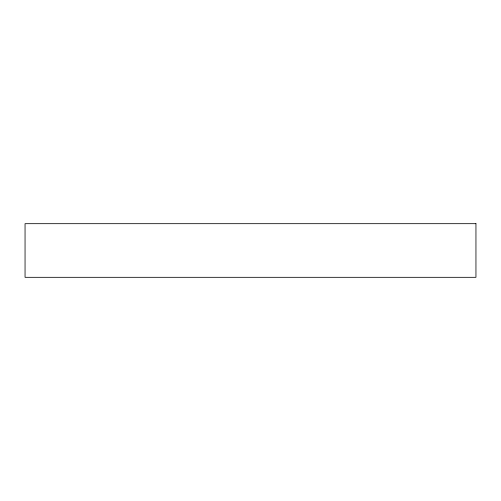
<?xml version="1.0" encoding="UTF-8"?>
<svg xmlns="http://www.w3.org/2000/svg" width="501" height="501" viewBox="0 0 501 501"><rect width="100%" height="100%" fill="white"/><g stroke="black" fill="none" stroke-linecap="round" stroke-linejoin="round"><path stroke-width="0.75" d="M475.95 223.684L25.05 223.684L25.05 277.316L475.95 277.316L475.95 223.684"/></g></svg>
